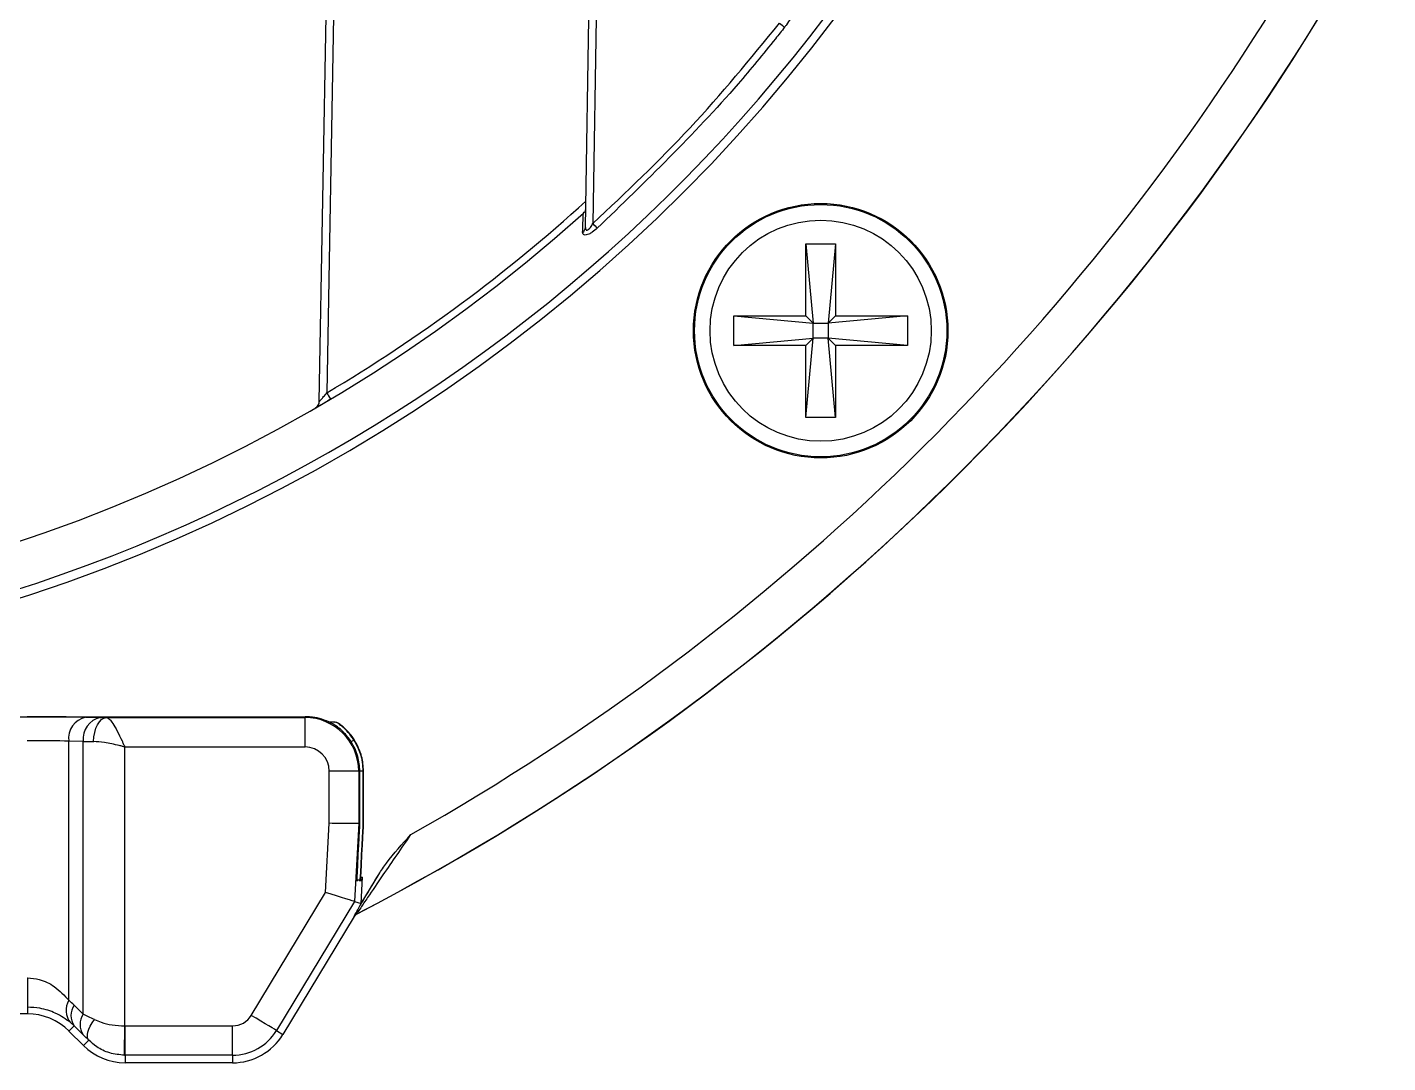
# Model space of a CAD drawing. Extents: x 7 to 135, y 3 to 97.
# Drawn here: x 58.243 to 61.023, y 37.393 to 39.509 of the extents above; entities that cross this region are included whole.
import ezdxf

# ---------------------------------------------------------------- set-up
doc = ezdxf.new("R2010")
doc.units = 0
doc.header["$MEASUREMENT"] = 0
doc.layers.add('OBJECT', color=7, linetype='CONTINUOUS')

msp = doc.modelspace()

# ---------------------------------------------------------------- linework, layer by layer
at = {"layer": 'OBJECT'}
for p, q in [((58.8399, 38.7442), (58.8705, 40.498)), ((58.8855, 40.498), (58.8552, 38.762)), ((59.3837, 39.0999), (59.3966, 39.8798)), ((59.4116, 39.8797), (59.3988, 39.1079)), ((59.8338, 39.0664), (59.8948, 39.0664)), ((59.8338, 38.9194), (59.8338, 39.0664)), ((59.8338, 39.0664), (59.849, 38.9042)), ((59.8948, 39.0664), (59.8795, 38.9042)), ((59.8948, 39.0664), (59.8948, 38.9194)), ((59.6868, 38.8584), (59.6868, 38.9194)), ((59.6868, 38.9194), (59.8338, 38.9194)), ((59.6868, 38.9194), (59.849, 38.9042)), ((59.849, 38.9042), (59.8338, 38.9194)), ((59.8948, 38.9194), (59.8795, 38.9042)), ((60.0418, 38.9194), (59.8795, 38.9042)), ((59.8948, 38.9194), (60.0418, 38.9194)), ((60.0418, 38.9194), (60.0418, 38.8584)), ((59.849, 38.9042), (59.8795, 38.9042)), ((59.849, 38.8737), (59.849, 38.9042)), ((59.8795, 38.9042), (59.8795, 38.8737)), ((59.6868, 38.8584), (59.849, 38.8737)), ((59.8338, 38.7114), (59.849, 38.8737)), ((59.8338, 38.8584), (59.849, 38.8737)), ((59.8795, 38.8737), (59.849, 38.8737)), ((59.8795, 38.8737), (59.8948, 38.8584)), ((60.0418, 38.8584), (59.8795, 38.8737)), ((59.8948, 38.7114), (59.8795, 38.8737)), ((59.8338, 38.8584), (59.6868, 38.8584)), ((59.8338, 38.7114), (59.8338, 38.8584)), ((60.0418, 38.8584), (59.8948, 38.8584)), ((59.8948, 38.8584), (59.8948, 38.7114)), ((59.8948, 38.7114), (59.8338, 38.7114)), ((55.5818, 38.1), (58.8108, 38.1)), ((58.3626, 38.0991), (58.3923, 38.0986)), ((58.4048, 38.0984), (58.8108, 38.0984)), ((58.8108, 38.0984), (58.8108, 38.1)), ((58.8108, 38.0385), (58.8108, 38.0984)), ((58.8705, 38.0889), (58.8582, 38.0889)), ((58.8712, 38.088), (58.8705, 38.0889)), ((58.9042, 38.0612), (58.9107, 38.0523)), ((58.3576, 38.0496), (58.3279, 38.0501)), ((58.3279, 37.5206), (58.3279, 38.0501)), ((58.3576, 37.4924), (58.3576, 38.0496)), ((58.4425, 37.4684), (58.4425, 38.0385)), ((58.4425, 38.0385), (58.8108, 38.0385)), ((58.8603, 37.8823), (58.8603, 37.9889)), ((58.9203, 37.9889), (58.8603, 37.9889)), ((58.9203, 37.9889), (58.9203, 37.8823)), ((58.9203, 37.9889), (58.9227, 37.9889)), ((58.9227, 37.8822), (58.9227, 37.9889)), ((58.9291, 37.9889), (58.9291, 37.8821)), ((58.9291, 37.9889), (58.9302, 37.9889)), ((58.9302, 37.8821), (58.9302, 37.9889)), ((58.8528, 37.7408), (58.8602, 37.8823)), ((58.9203, 37.8823), (58.9119, 37.7226)), ((58.9203, 37.8823), (58.9227, 37.8822)), ((58.9291, 37.8821), (58.9302, 37.8821)), ((58.9172, 37.7669), (58.9226, 37.7669)), ((58.9247, 37.7719), (58.9281, 37.7719)), ((58.9247, 37.7669), (58.9277, 37.7669)), ((58.9253, 37.7185), (58.9613, 37.7779)), ((58.9253, 37.7185), (58.9281, 37.7719)), ((58.9277, 37.7669), (58.9281, 37.7719)), ((58.7009, 37.4898), (58.8528, 37.7408)), ((58.9119, 37.7226), (58.7522, 37.4588)), ((58.9119, 37.7226), (58.9253, 37.7185)), ((58.9167, 37.6974), (58.917, 37.6971)), ((58.9114, 37.6919), (58.7654, 37.4508)), ((58.9114, 37.6919), (58.9112, 37.6922)), ((58.2431, 37.5666), (58.2434, 37.5666)), ((58.2431, 37.5066), (58.2436, 37.5066)), ((58.2436, 37.5066), (58.2436, 37.4929)), ((58.3389, 37.5107), (58.3576, 37.4924)), ((58.2436, 37.4929), (57.8554, 37.4929)), ((58.3389, 37.4682), (58.3313, 37.4751)), ((58.3389, 37.4682), (58.3284, 37.4578)), ((58.3581, 37.4281), (58.3284, 37.4578)), ((58.3576, 37.45), (58.3389, 37.4682)), ((58.443, 37.4684), (58.6628, 37.4684)), ((58.443, 37.4084), (58.443, 37.4684)), ((58.6628, 37.4084), (58.6628, 37.4684)), ((58.7522, 37.4588), (58.7654, 37.4508)), ((58.369, 37.4389), (58.3581, 37.4281)), ((58.6628, 37.4084), (58.443, 37.4084)), ((58.443, 37.4084), (58.443, 37.3929)), ((58.6628, 37.3929), (58.443, 37.3929)), ((58.6628, 37.4084), (58.6628, 37.3929))]:
    msp.add_line(p, q, dxfattribs=at)
at = {"layer": 'OBJECT', "flags": 128}
for points in [[(58.3788, 38.0494), (58.3794, 38.0589), (58.3809, 38.068), (58.3833, 38.0764), (58.3866, 38.0838), (58.3905, 38.0899), (58.395, 38.0945), (58.3998, 38.0974), (58.4048, 38.0984)], [(58.9119, 37.7226), (58.9106, 37.723), (58.9071, 37.7241), (58.9016, 37.7258), (58.8943, 37.728), (58.8853, 37.7308), (58.8752, 37.7339), (58.8642, 37.7373), (58.8528, 37.7408)], [(58.369, 37.4389), (58.367, 37.4419), (58.3661, 37.4458), (58.3661, 37.4505), (58.3671, 37.4558), (58.3691, 37.4617), (58.372, 37.468), (58.3757, 37.4746), (58.3803, 37.4813)], [(58.7522, 37.4588), (58.7511, 37.4595), (58.7481, 37.4613), (58.7433, 37.4642), (58.7369, 37.4681), (58.7291, 37.4727), (58.7203, 37.4781), (58.7108, 37.4838), (58.7009, 37.4898)], [(58.4418, 37.4084), (58.4418, 37.4097), (58.4419, 37.4132), (58.4419, 37.4188), (58.442, 37.4263), (58.4421, 37.4354), (58.4422, 37.4456), (58.4423, 37.4568), (58.4425, 37.4684)]]:
    msp.add_lwpolyline(points, dxfattribs=at)
at = {"layer": 'OBJECT'}
for radius in [0.26, 0.2578, 0.226]:
    msp.add_circle((59.8643, 38.8889), radius, dxfattribs=at)
for centre, radius, start, end in [((57.1963, 41.5569), 3.375, 98.3863, 0), ((57.1964, 41.557), 3.3575, 212.5293, 332.4228), ((56.6063, 42.1469), 5.0136, 297.4406, 331.7567), ((56.6063, 42.1469), 5.014, 297.4419, 331.6393), ((56.6063, 42.1469), 4.9236, 299.4434, 329.149), ((60.5364, 40.4798), 1.2242, 231.8456, 232.4656), ((57.1964, 41.5567), 3.25, 300.6911, 312.3226), ((57.1964, 41.557), 3.265, 227.9974, 311.9606), ((59.3712, 39.1004), 0.0125, 302.1011, 357.8244), ((60.47, 40.0753), 1.4434, 222.0865, 222.6087), ((59.2123, 38.9697), 0.4132, 210.1851, 212.2342), ((58.8249, 38.7444), 0.015, 300.0718, 359), ((58.372, 38.0557), 0.0444, 102.238, 187.2243), ((58.4017, 38.0552), 0.0444, 102.2383, 187.2249), ((58.8108, 37.9889), 0.1095, 0, 90), ((58.8108, 37.9889), 0.0495, 0, 90), ((58.9515, 37.978), 0.0847, 118.7398, 122.595), ((58.9234, 37.9115), 0.0776, 85.7575, 90.4148), ((58.9231, 37.6849), 0.014, 117.4409, 148.8088), ((63.8685, 37.5523), 5.6251, 179.8539, 180.4649), ((58.3627, 37.5003), 0.0403, 149.7195, 218.6977), ((58.3705, 37.4895), 0.0381, 146.1581, 213.8594), ((58.2436, 37.3729), 0.12, 45, 90), ((58.3892, 37.4712), 0.0381, 146.1576, 213.8598), ((58.6628, 37.5129), 0.0445, 270, 328.81), ((58.443, 37.5129), 0.0445, 269.3568, 270), ((58.6628, 37.5129), 0.1045, 270, 328.81), ((58.6628, 37.5129), 0.12, 270, 328.81), ((58.443, 37.5129), 0.12, 225, 270), ((58.443, 37.5129), 0.1045, 269.3568, 270)]:
    msp.add_arc(centre, radius, start, end, dxfattribs=at)
for centre, major_axis, ratio, start_param, end_param in [((58.2431, 38.097), (0.169, 0), 0.017455, 0.785398, 1.570796), ((58.4425, 38.0995), (0.071, 0), 0.017455, 3.926991, 4.153367), ((58.2431, 38.0481), (0.12, 0), 0.024583, 0.785398, 1.570796), ((58.4425, 38.0505), (0.12, 0), 0.010328, 3.926991, 4.153367), ((58.9078, 37.596), (0.0149, 0.2863), 0.000913, 5.373615, 6.283209), ((58.914, 37.5958), (0.0151, 0.2863), 0.000913, 0.000024, 0.908938), ((58.9153, 37.5958), (0.0149, 0.2863), 0.000913, 5.374485, 6.283209), ((58.2045, 37.3729), (0.1925, 0), 0.999848, 0.797818, 0.874715), ((58.4425, 37.4489), (0.12, -0.06), 0.009874, 2.120713, 2.361132), ((58.4001, 37.4065), (-0.06, 0.06), 0.012341, 5.269712, 5.510131)]:
    msp.add_ellipse(centre, major_axis=major_axis, ratio=ratio, start_param=start_param, end_param=end_param, dxfattribs=at)
for points, knots in [([(59.8201, 39.5694), (59.8196, 39.566), (59.8183, 39.5576), (59.8095, 39.538), (59.7995, 39.5208), (59.7919, 39.5107), (59.7906, 39.5091)], [0, 0, 0, 0, 0.197586, 0.502269, 0.917164, 1, 1, 1, 1]), ([(59.3988, 39.1079), (59.4665, 39.1718), (59.6023, 39.3001), (59.7207, 39.4446), (59.7801, 39.5172)], [0, 0, 0, 0, 0.49818, 1, 1, 1, 1]), ([(59.7906, 39.5091), (59.7844, 39.5012), (59.7534, 39.462), (59.6342, 39.3173), (59.5065, 39.1938), (59.4077, 39.0982)], [0, 0, 0, 0, 0.053375, 0.266907, 1, 1, 1, 1]), ([(59.3779, 39.0898), (59.3784, 39.1035), (59.3791, 39.1217), (59.3794, 39.1285), (59.3794, 39.1289), (59.3794, 39.1291)], [0, 0, 0, 0, 0.6442072, 0.8546441, 1, 1, 1, 1]), ([(59.3794, 39.1291), (59.3794, 39.1292), (59.3809, 39.1305), (59.3819, 39.1314), (59.3829, 39.1323)], [0, 0, 0, 0, 0.025372, 1, 1, 1, 1]), ([(59.3829, 39.1323), (59.3831, 39.1326), (59.3837, 39.1333), (59.3841, 39.1357), (59.3843, 39.1372)], [0, 0, 0, 0, 0.408397, 1, 1, 1, 1]), ([(59.4077, 39.0982), (59.4044, 39.0954), (59.3989, 39.0907), (59.391, 39.0862), (59.3851, 39.0843), (59.3809, 39.0843), (59.3782, 39.0861), (59.378, 39.0885), (59.3779, 39.0898)], [0, 0, 0, 0, 0.2521834, 0.4215677, 0.5633541, 0.7034577, 0.8358081, 1, 1, 1, 1]), ([(59.3837, 39.0999), (59.3838, 39.0986), (59.3838, 39.0965), (59.3847, 39.095), (59.3856, 39.0943), (59.3864, 39.0941), (59.3878, 39.0944), (59.3891, 39.0951), (59.3912, 39.0969), (59.3947, 39.1008), (59.3972, 39.1052), (59.3988, 39.1079)], [0, 0, 0, 0, 0.1700307, 0.2675342, 0.2900461, 0.3646838, 0.4067976, 0.4974956, 0.5319641, 0.7045487, 1, 1, 1, 1]), ([(58.8399, 38.7442), (58.8399, 38.7442), (58.8399, 38.7442), (58.8404, 38.7447), (58.8416, 38.746), (58.8441, 38.7489), (58.849, 38.7546), (58.853, 38.7593), (58.8552, 38.762)], [0, 0, 0, 0, 0.041392, 0.156914, 0.207382, 0.387614, 0.664231, 1, 1, 1, 1]), ([(58.8324, 38.7315), (58.8327, 38.7316), (58.8332, 38.7319), (58.8373, 38.7343), (58.8435, 38.7379), (58.852, 38.7429), (58.8589, 38.747), (58.8626, 38.7492), (58.8628, 38.7493)], [0, 0, 0, 0, 0.175518, 0.350862, 0.535107, 0.744172, 0.983791, 1, 1, 1, 1]), ([(58.4048, 38.0984), (58.407, 38.0976), (58.411, 38.0961), (58.4185, 38.086), (58.4269, 38.0713), (58.4343, 38.0558), (58.4395, 38.0448), (58.4414, 38.0408), (58.4424, 38.0386), (58.4425, 38.0385)], [0, 0, 0, 0, 0.220983, 0.393624, 0.62957, 0.865292, 0.92733, 0.996391, 1, 1, 1, 1]), ([(58.9053, 38.0488), (58.9, 38.0559), (58.8882, 38.0718), (58.8609, 38.0906), (58.8347, 38.0988), (58.8168, 38.1), (58.8118, 38.1), (58.8109, 38.1), (58.8108, 38.1)], [0, 0, 0, 0, 0.2162359, 0.4848882, 0.8577056, 0.9736091, 0.9965691, 1, 1, 1, 1]), ([(58.8969, 38.071), (58.8949, 38.0732), (58.8898, 38.0787), (58.883, 38.0836), (58.8797, 38.0859), (58.8782, 38.0868), (58.8771, 38.0874), (58.8751, 38.0882), (58.8729, 38.0889), (58.8712, 38.0888), (58.8705, 38.0887)], [0, 0, 0, 0, 0.227328, 0.5676, 0.749208, 0.797459, 0.835678, 0.881699, 0.951436, 1, 1, 1, 1]), ([(58.912, 38.0522), (58.9087, 38.0572), (58.904, 38.0642), (58.8967, 38.0712), (58.8906, 38.0779), (58.8845, 38.0825), (58.8802, 38.0856), (58.8788, 38.0864), (58.8797, 38.0857), (58.8818, 38.084), (58.883, 38.0831)], [0, 0, 0, 0, 0.235433, 0.336626, 0.453577, 0.624248, 0.730701, 0.814261, 0.897754, 1, 1, 1, 1]), ([(58.9113, 38.0512), (58.9084, 38.0557), (58.9017, 38.0656), (58.8916, 38.0758), (58.8842, 38.0821), (58.8813, 38.0844), (58.8804, 38.0852), (58.8804, 38.0851), (58.8805, 38.0851)], [0, 0, 0, 0, 0.286256, 0.635993, 0.817521, 0.939992, 0.991244, 1, 1, 1, 1]), ([(58.4425, 38.0385), (58.4423, 38.0385), (58.4422, 38.0385), (58.4419, 38.0386), (58.4414, 38.0387), (58.44, 38.039), (58.4365, 38.0398), (58.4231, 38.0429), (58.4026, 38.0477), (58.386, 38.0489), (58.3788, 38.0494)], [0, 0, 0, 0, 0.006409, 0.007946, 0.012356, 0.02942, 0.070262, 0.170742, 0.638609, 1, 1, 1, 1]), ([(58.9227, 37.9889), (58.922, 37.9991), (58.9205, 38.0203), (58.9105, 38.0391), (58.9053, 38.0488)], [0, 0, 0, 0, 0.480225, 1, 1, 1, 1]), ([(58.9107, 38.0523), (58.9156, 38.0434), (58.9264, 38.0236), (58.9281, 38.0012), (58.9291, 37.9889)], [0, 0, 0, 0, 0.4536292, 1, 1, 1, 1]), ([(58.9302, 37.9889), (58.9295, 37.9991), (58.9281, 38.0214), (58.9177, 38.0414), (58.912, 38.0522)], [0, 0, 0, 0, 0.454595, 1, 1, 1, 1]), ([(58.9203, 37.8823), (58.9193, 37.8821), (58.9172, 37.8817), (58.9033, 37.8816), (58.8836, 37.8819), (58.8681, 37.8822), (58.8603, 37.8823)], [0, 0, 0, 0, 0.250008, 0.500001, 0.749997, 1, 1, 1, 1]), ([(59.0265, 37.8592), (59.0074, 37.8315), (58.977, 37.7872), (58.9424, 37.7364), (58.9254, 37.7112), (58.9177, 37.6995), (58.917, 37.698), (58.9167, 37.6974)], [0, 0, 0, 0, 0.43641, 0.695806, 0.837014, 0.927407, 1, 1, 1, 1]), ([(58.9613, 37.7779), (58.9665, 37.7857), (58.9857, 37.8144), (59.0095, 37.84), (59.0264, 37.859), (59.0265, 37.8592)], [0, 0, 0, 0, 0.268858, 0.992219, 1, 1, 1, 1]), ([(58.9112, 37.6922), (58.9115, 37.6929), (58.9121, 37.6944), (58.9191, 37.7068), (58.935, 37.7339), (58.951, 37.7607), (58.9613, 37.7779)], [0, 0, 0, 0, 0.136597, 0.302554, 0.553078, 1, 1, 1, 1]), ([(58.9172, 37.7669), (58.9171, 37.7663), (58.917, 37.765), (58.9169, 37.764), (58.9169, 37.764), (58.9169, 37.7649), (58.9169, 37.7666), (58.917, 37.7689), (58.9171, 37.7708), (58.9172, 37.7718)], [0, 0, 0, 0, 0.141766, 0.283509, 0.425115, 0.566674, 0.708283, 0.850207, 1, 1, 1, 1]), ([(58.9231, 37.7718), (58.923, 37.7708), (58.9229, 37.769), (58.9228, 37.7667), (58.9226, 37.7649), (58.9225, 37.764), (58.9225, 37.764), (58.9225, 37.7649), (58.9225, 37.7662), (58.9226, 37.7669)], [0, 0, 0, 0, 0.142357, 0.284782, 0.427161, 0.569107, 0.710802, 0.852255, 1, 1, 1, 1]), ([(58.9247, 37.7669), (58.9246, 37.7663), (58.9246, 37.765), (58.9245, 37.764), (58.9244, 37.764), (58.9244, 37.7648), (58.9245, 37.7665), (58.9246, 37.7689), (58.9246, 37.7708), (58.9247, 37.7718)], [0, 0, 0, 0, 0.141621, 0.283366, 0.425056, 0.566442, 0.708084, 0.849965, 1, 1, 1, 1]), ([(58.917, 37.6971), (58.9169, 37.6971), (58.9168, 37.697), (58.9166, 37.6969), (58.9161, 37.6966), (58.9151, 37.696), (58.9144, 37.6956), (58.9139, 37.6952), (58.9137, 37.6951)], [0, 0, 0, 0, 0.011444, 0.026611, 0.054765, 0.176249, 0.65593, 1, 1, 1, 1]), ([(58.9137, 37.6951), (58.9135, 37.6949), (58.9133, 37.6946), (58.9129, 37.6941), (58.9126, 37.6937), (58.9124, 37.6933), (58.9122, 37.6931), (58.912, 37.6928), (58.9118, 37.6925), (58.9117, 37.6923), (58.9116, 37.6921), (58.9115, 37.692), (58.9114, 37.6919)], [0, 0, 0, 0, 0.324788, 0.543093, 0.690232, 0.789767, 0.857541, 0.903917, 0.948043, 0.967746, 0.987641, 1, 1, 1, 1]), ([(58.2434, 37.5666), (58.2516, 37.5659), (58.2717, 37.5642), (58.3028, 37.548), (58.3189, 37.5305), (58.3279, 37.5206)], [0, 0, 0, 0, 0.2314319, 0.5647069, 1, 1, 1, 1]), ([(58.3313, 37.4751), (58.3219, 37.4819), (58.3054, 37.4938), (58.273, 37.5049), (58.2521, 37.5061), (58.2436, 37.5066)], [0, 0, 0, 0, 0.439142, 0.770765, 1, 1, 1, 1]), ([(58.3803, 37.4813), (58.3848, 37.4794), (58.3959, 37.4745), (58.4169, 37.4696), (58.4338, 37.4688), (58.4425, 37.4684)], [0, 0, 0, 0, 0.245831, 0.611232, 1, 1, 1, 1]), ([(58.4418, 37.4084), (58.4316, 37.4094), (58.4115, 37.4114), (58.3866, 37.4233), (58.3741, 37.4343), (58.369, 37.4389)], [0, 0, 0, 0, 0.377152, 0.741769, 1, 1, 1, 1])]:
    msp.add_open_spline(points, degree=3, knots=knots, dxfattribs=at)

doc.saveas('drawing.dxf')
